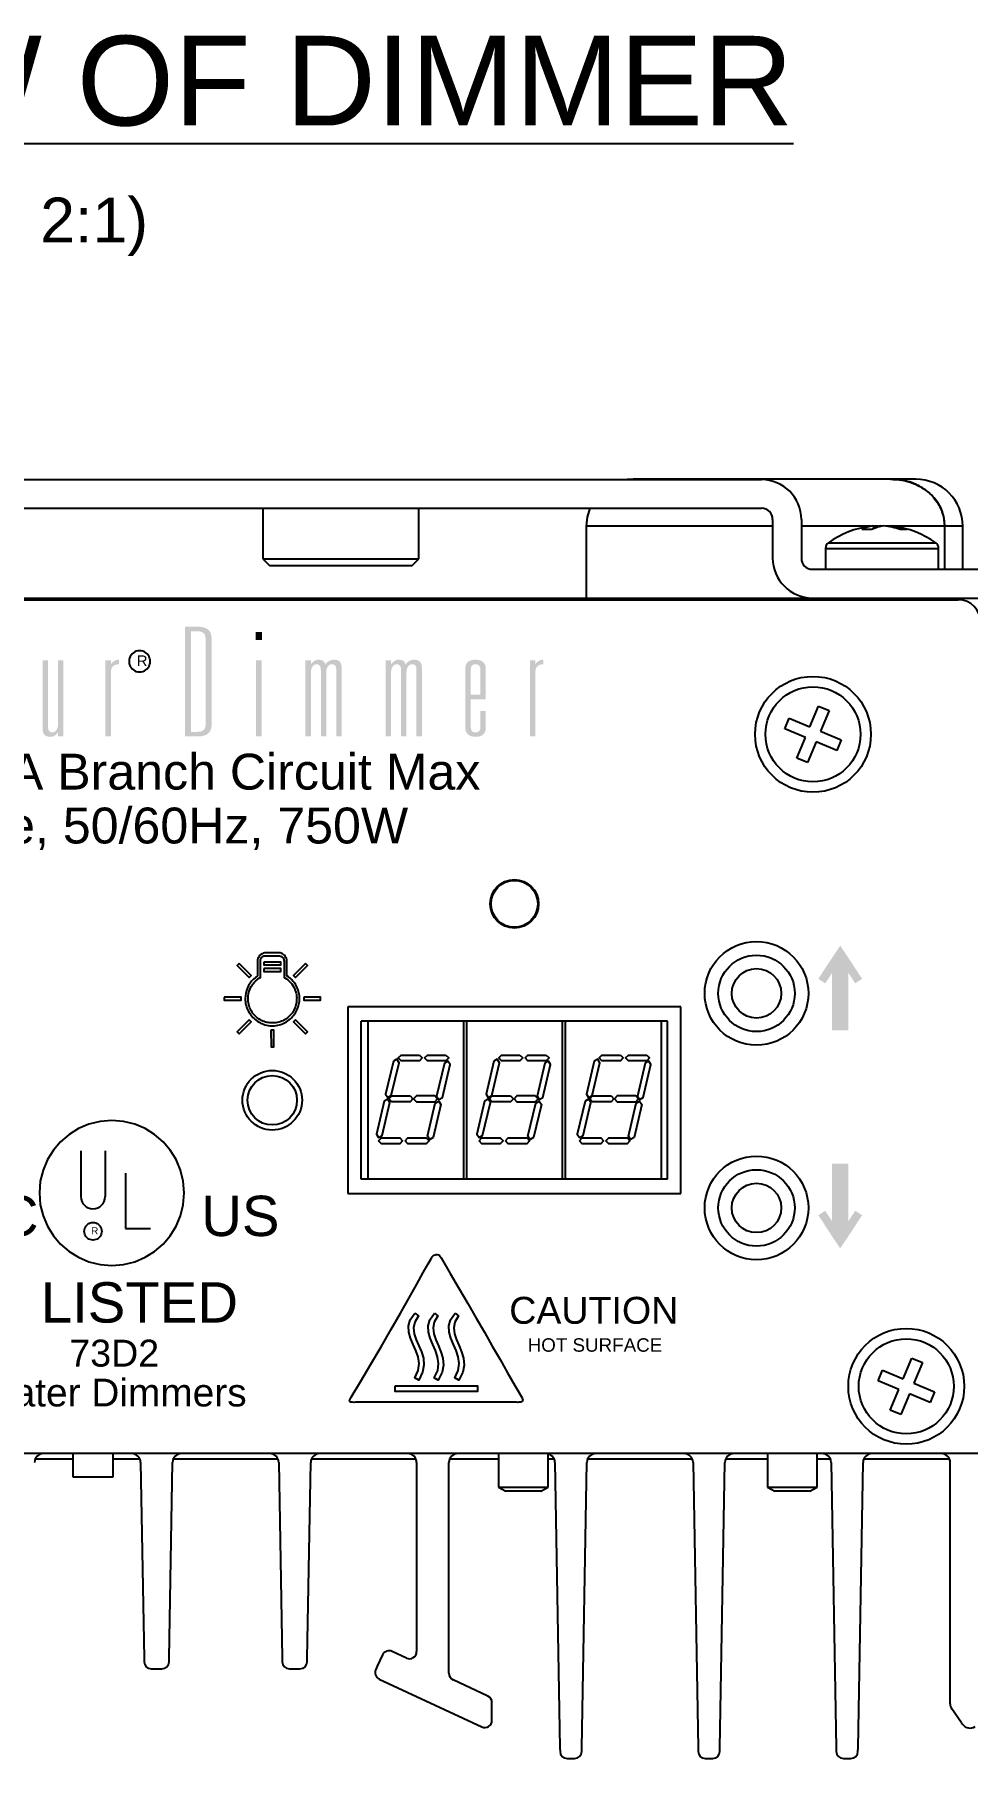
# Model space of a CAD drawing. Header units: inches. Extents: x 1 to 63.1, y 0.7 to 40.3.
# Drawn here: x 45.61 to 50.81, y 28.59 to 38.2 of the extents above; entities that cross this region are included whole.
import ezdxf
from ezdxf.enums import TextEntityAlignment as Align

# ---------------------------------------------------------------- set-up
doc = ezdxf.new("R2010")
doc.units = ezdxf.units.IN
doc.header["$MEASUREMENT"] = 0
doc.linetypes.add('AUSGEZOGEN', pattern=[0])
for name, color, linetype in [('DIM', 1, 'Continuous'), ('ENGRAVING', 2, 'AUSGEZOGEN'), ('OBJECT', 7, 'Continuous')]:
    doc.layers.add(name, color=color, linetype=linetype)
doc.styles.add('Arial', font='arial.ttf')

msp = doc.modelspace()

# ---------------------------------------------------------------- hatches: boundary and pattern name
at = {"layer": 'ENGRAVING'}
h = msp.add_hatch(color=256, dxfattribs=at)
h.paths.add_polyline_path([(46.5196, 34.3131), (46.5282, 34.3135), (46.536, 34.3146), (46.5428, 34.3165), (46.5487, 34.3191), (46.5537, 34.3224), (46.5578, 34.3265), (46.561, 34.3313), (46.5633, 34.3369), (46.5647, 34.3433), (46.5651, 34.3503), (46.5651, 34.8366), (46.5647, 34.8436), (46.5633, 34.85), (46.561, 34.8556), (46.5578, 34.8604), (46.5537, 34.8645), (46.5487, 34.8678), (46.5428, 34.8704), (46.536, 34.8723), (46.5282, 34.8734), (46.5196, 34.8738), (46.4849, 34.8738), (46.4849, 34.3131)], flags=16)
h.paths.add_polyline_path([(46.4512, 34.8992), (46.5229, 34.8992), (46.5374, 34.8985), (46.5503, 34.8966), (46.5617, 34.8933), (46.5716, 34.8887), (46.5799, 34.8828), (46.5868, 34.8757), (46.5921, 34.8672), (46.5959, 34.8574), (46.5981, 34.8463), (46.5989, 34.834), (46.5989, 34.3529), (46.5981, 34.3406), (46.5959, 34.3295), (46.5921, 34.3197), (46.5868, 34.3112), (46.5799, 34.3041), (46.5716, 34.2982), (46.5617, 34.2936), (46.5503, 34.2903), (46.5374, 34.2884), (46.5229, 34.2877), (46.4512, 34.2877)])
for points in [[(46.8438, 34.8696), (46.8809, 34.8696), (46.8809, 34.8257), (46.8438, 34.8257)], [(45.7426, 34.2877), (45.7426, 34.3105), (45.7413, 34.3087), (45.74, 34.307), (45.7385, 34.3052), (45.737, 34.3035), (45.7353, 34.3018), (45.7335, 34.3), (45.7316, 34.2984), (45.7296, 34.2967), (45.7275, 34.295), (45.7253, 34.2934), (45.723, 34.2918), (45.7207, 34.2905), (45.7183, 34.2892), (45.716, 34.2882), (45.7136, 34.2873), (45.7112, 34.2865), (45.7087, 34.286), (45.7062, 34.2856), (45.7037, 34.2853), (45.7012, 34.2853), (45.6968, 34.2854), (45.6926, 34.2857), (45.6886, 34.2862), (45.6849, 34.287), (45.6814, 34.288), (45.6781, 34.2892), (45.6751, 34.2906), (45.6723, 34.2923), (45.6698, 34.2941), (45.6675, 34.2962), (45.6654, 34.2986), (45.6635, 34.3013), (45.6618, 34.3043), (45.6604, 34.3077), (45.6592, 34.3114), (45.6582, 34.3155), (45.6575, 34.3199), (45.6569, 34.3246), (45.6566, 34.3297), (45.6565, 34.3351), (45.6565, 34.7125), (45.6869, 34.7125), (45.6869, 34.346), (45.687, 34.3421), (45.6871, 34.3384), (45.6874, 34.335), (45.6878, 34.3318), (45.6884, 34.3289), (45.689, 34.3263), (45.6898, 34.3238), (45.6906, 34.3217), (45.6916, 34.3198), (45.6928, 34.3181), (45.694, 34.3167), (45.6954, 34.3154), (45.697, 34.3143), (45.6987, 34.3133), (45.7006, 34.3125), (45.7026, 34.3118), (45.7048, 34.3112), (45.7071, 34.3108), (45.7095, 34.3106), (45.7122, 34.3105), (45.7145, 34.3106), (45.7168, 34.311), (45.7191, 34.3116), (45.7213, 34.3124), (45.7234, 34.3134), (45.7255, 34.3147), (45.7275, 34.3162), (45.7295, 34.318), (45.7315, 34.3199), (45.7333, 34.3221), (45.7351, 34.3246), (45.7367, 34.3272), (45.738, 34.3301), (45.7392, 34.3332), (45.7403, 34.3365), (45.7411, 34.34), (45.7417, 34.3437), (45.7422, 34.3477), (45.7425, 34.3518), (45.7426, 34.3562), (45.7426, 34.7125), (45.773, 34.7125), (45.773, 34.2877)], [(46.0074, 34.7125), (46.0378, 34.7125), (46.0378, 34.6898), (46.0391, 34.6917), (46.0404, 34.6936), (46.0419, 34.6954), (46.0435, 34.6972), (46.0451, 34.699), (46.0469, 34.7008), (46.0488, 34.7025), (46.0508, 34.7041), (46.0529, 34.7057), (46.0552, 34.7073), (46.0575, 34.7088), (46.0599, 34.7101), (46.0623, 34.7113), (46.0649, 34.7123), (46.0675, 34.7131), (46.0702, 34.7138), (46.073, 34.7143), (46.0758, 34.7147), (46.0788, 34.715), (46.0818, 34.715), (46.0818, 34.6898), (46.0734, 34.6893), (46.0659, 34.6879), (46.0593, 34.6856), (46.0536, 34.6825), (46.0488, 34.6783), (46.0448, 34.6733), (46.0418, 34.6674), (46.0396, 34.6605), (46.0382, 34.6528), (46.0378, 34.6441), (46.0378, 34.2877), (46.0074, 34.2877)], [(46.8471, 34.7125), (46.8775, 34.7125), (46.8775, 34.2877), (46.8471, 34.2877)], [(47.1219, 34.7125), (47.1524, 34.7125), (47.1524, 34.6898), (47.1536, 34.6915), (47.1549, 34.6933), (47.1564, 34.6951), (47.158, 34.6968), (47.1596, 34.6985), (47.1614, 34.7002), (47.1633, 34.7019), (47.1653, 34.7036), (47.1674, 34.7053), (47.1696, 34.7069), (47.1719, 34.7084), (47.1742, 34.7098), (47.1766, 34.711), (47.179, 34.7121), (47.1814, 34.713), (47.1838, 34.7137), (47.1862, 34.7143), (47.1887, 34.7147), (47.1912, 34.7149), (47.1937, 34.715), (47.1975, 34.715), (47.2011, 34.7147), (47.2044, 34.7144), (47.2076, 34.7139), (47.2105, 34.7132), (47.2132, 34.7124), (47.2157, 34.7115), (47.2181, 34.7103), (47.2202, 34.7091), (47.2221, 34.7077), (47.2237, 34.7062), (47.2253, 34.7045), (47.2268, 34.7028), (47.2281, 34.701), (47.2293, 34.6991), (47.2304, 34.6971), (47.2313, 34.695), (47.2322, 34.6928), (47.2329, 34.6904), (47.2334, 34.688), (47.2347, 34.6901), (47.236, 34.6922), (47.2375, 34.6942), (47.2392, 34.6961), (47.2409, 34.698), (47.2428, 34.6999), (47.2448, 34.7017), (47.2469, 34.7035), (47.2492, 34.7052), (47.2516, 34.7069), (47.254, 34.7084), (47.2566, 34.7098), (47.2592, 34.711), (47.262, 34.7121), (47.2647, 34.713), (47.2676, 34.7137), (47.2706, 34.7143), (47.2736, 34.7147), (47.2767, 34.7149), (47.2799, 34.715), (47.2843, 34.7149), (47.2885, 34.7146), (47.2925, 34.714), (47.2962, 34.7133), (47.2997, 34.7123), (47.303, 34.7111), (47.306, 34.7096), (47.3088, 34.708), (47.3113, 34.7062), (47.3136, 34.7041), (47.3157, 34.7017), (47.3176, 34.699), (47.3192, 34.6959), (47.3206, 34.6926), (47.3218, 34.6888), (47.3228, 34.6848), (47.3236, 34.6804), (47.3241, 34.6757), (47.3245, 34.6706), (47.3246, 34.6652), (47.3246, 34.2877), (47.2942, 34.2877), (47.2942, 34.6543), (47.2941, 34.6582), (47.294, 34.6619), (47.2937, 34.6653), (47.2933, 34.6684), (47.2927, 34.6713), (47.2921, 34.674), (47.2913, 34.6764), (47.2905, 34.6786), (47.2895, 34.6805), (47.2883, 34.6822), (47.2871, 34.6836), (47.2856, 34.6849), (47.2841, 34.686), (47.2824, 34.687), (47.2805, 34.6878), (47.2785, 34.6885), (47.2763, 34.6891), (47.274, 34.6894), (47.2715, 34.6897), (47.2689, 34.6898), (47.2666, 34.6896), (47.2643, 34.6893), (47.262, 34.6887), (47.2598, 34.6878), (47.2577, 34.6868), (47.2556, 34.6855), (47.2536, 34.6839), (47.2516, 34.6822), (47.2496, 34.6802), (47.2478, 34.6779), (47.246, 34.6754), (47.2444, 34.6727), (47.243, 34.6698), (47.2418, 34.6667), (47.2408, 34.6633), (47.2399, 34.6598), (47.2393, 34.656), (47.2388, 34.652), (47.2385, 34.6478), (47.2384, 34.6433), (47.2384, 34.2877), (47.2081, 34.2877), (47.2081, 34.6585), (47.2078, 34.6644), (47.207, 34.6698), (47.2058, 34.6744), (47.204, 34.6785), (47.2017, 34.6819), (47.1989, 34.6848), (47.1956, 34.6869), (47.1919, 34.6885), (47.1876, 34.6894), (47.1828, 34.6898), (47.1804, 34.6896), (47.1781, 34.6892), (47.1759, 34.6886), (47.1737, 34.6877), (47.1715, 34.6865), (47.1694, 34.6851), (47.1674, 34.6834), (47.1654, 34.6815), (47.1635, 34.6793), (47.1616, 34.6768), (47.1599, 34.6742), (47.1583, 34.6712), (47.1569, 34.6681), (47.1557, 34.6647), (47.1547, 34.6611), (47.1539, 34.6573), (47.1532, 34.6533), (47.1528, 34.649), (47.1525, 34.6445), (47.1524, 34.6398), (47.1524, 34.2877), (47.1219, 34.2877)], [(47.5692, 34.7125), (47.5995, 34.7125), (47.5995, 34.6898), (47.6008, 34.6915), (47.6021, 34.6933), (47.6036, 34.6951), (47.6051, 34.6968), (47.6068, 34.6985), (47.6086, 34.7002), (47.6105, 34.7019), (47.6125, 34.7036), (47.6146, 34.7053), (47.6168, 34.7069), (47.6191, 34.7084), (47.6214, 34.7098), (47.6237, 34.711), (47.6261, 34.7121), (47.6285, 34.713), (47.6309, 34.7137), (47.6334, 34.7143), (47.6359, 34.7147), (47.6384, 34.7149), (47.6409, 34.715), (47.6447, 34.715), (47.6482, 34.7147), (47.6516, 34.7144), (47.6547, 34.7139), (47.6576, 34.7132), (47.6604, 34.7124), (47.6629, 34.7115), (47.6652, 34.7103), (47.6673, 34.7091), (47.6692, 34.7077), (47.6709, 34.7062), (47.6725, 34.7045), (47.6739, 34.7028), (47.6752, 34.701), (47.6764, 34.6991), (47.6775, 34.6971), (47.6785, 34.695), (47.6793, 34.6928), (47.68, 34.6904), (47.6806, 34.688), (47.6818, 34.6901), (47.6832, 34.6922), (47.6847, 34.6942), (47.6863, 34.6961), (47.6881, 34.698), (47.69, 34.6999), (47.692, 34.7017), (47.6941, 34.7035), (47.6963, 34.7052), (47.6987, 34.7069), (47.7012, 34.7084), (47.7038, 34.7098), (47.7064, 34.711), (47.7091, 34.7121), (47.7119, 34.713), (47.7148, 34.7137), (47.7177, 34.7143), (47.7207, 34.7147), (47.7238, 34.7149), (47.727, 34.715), (47.7315, 34.7149), (47.7357, 34.7146), (47.7396, 34.714), (47.7434, 34.7133), (47.7469, 34.7123), (47.7501, 34.7111), (47.7532, 34.7096), (47.7559, 34.708), (47.7585, 34.7062), (47.7608, 34.7041), (47.7629, 34.7017), (47.7648, 34.699), (47.7664, 34.6959), (47.7678, 34.6926), (47.769, 34.6888), (47.77, 34.6848), (47.7708, 34.6804), (47.7713, 34.6757), (47.7716, 34.6706), (47.7718, 34.6652), (47.7718, 34.2877), (47.7414, 34.2877), (47.7414, 34.6543), (47.7413, 34.6582), (47.7411, 34.6619), (47.7408, 34.6653), (47.7404, 34.6684), (47.7399, 34.6713), (47.7393, 34.674), (47.7385, 34.6764), (47.7376, 34.6786), (47.7366, 34.6805), (47.7355, 34.6822), (47.7342, 34.6836), (47.7328, 34.6849), (47.7312, 34.686), (47.7295, 34.687), (47.7277, 34.6878), (47.7257, 34.6885), (47.7235, 34.6891), (47.7212, 34.6894), (47.7187, 34.6897), (47.7161, 34.6898), (47.7137, 34.6896), (47.7114, 34.6893), (47.7092, 34.6887), (47.707, 34.6878), (47.7049, 34.6868), (47.7028, 34.6855), (47.7007, 34.6839), (47.6987, 34.6822), (47.6968, 34.6802), (47.6949, 34.6779), (47.6932, 34.6754), (47.6916, 34.6727), (47.6902, 34.6698), (47.689, 34.6667), (47.688, 34.6633), (47.6872, 34.6598), (47.6865, 34.656), (47.6861, 34.652), (47.6858, 34.6478), (47.6857, 34.6433), (47.6857, 34.2877), (47.6552, 34.2877), (47.6552, 34.6585), (47.6549, 34.6644), (47.6542, 34.6698), (47.6529, 34.6744), (47.6512, 34.6785), (47.6489, 34.6819), (47.6461, 34.6848), (47.6428, 34.6869), (47.639, 34.6885), (47.6347, 34.6894), (47.6299, 34.6898), (47.6276, 34.6896), (47.6253, 34.6892), (47.623, 34.6886), (47.6208, 34.6877), (47.6187, 34.6865), (47.6166, 34.6851), (47.6146, 34.6834), (47.6126, 34.6815), (47.6106, 34.6793), (47.6088, 34.6768), (47.607, 34.6742), (47.6054, 34.6712), (47.604, 34.6681), (47.6028, 34.6647), (47.6018, 34.6611), (47.601, 34.6573), (47.6004, 34.6533), (47.5999, 34.649), (47.5996, 34.6445), (47.5995, 34.6398), (47.5995, 34.2877), (47.5692, 34.2877)], [(48.3736, 34.7125), (48.4041, 34.7125), (48.4041, 34.6898), (48.4053, 34.6917), (48.4067, 34.6936), (48.4081, 34.6954), (48.4097, 34.6972), (48.4114, 34.699), (48.4131, 34.7008), (48.415, 34.7025), (48.417, 34.7041), (48.4191, 34.7057), (48.4214, 34.7073), (48.4237, 34.7088), (48.4261, 34.7101), (48.4286, 34.7113), (48.4311, 34.7123), (48.4337, 34.7131), (48.4364, 34.7138), (48.4392, 34.7143), (48.442, 34.7147), (48.445, 34.715), (48.4479, 34.715), (48.4479, 34.6898), (48.4396, 34.6893), (48.4321, 34.6879), (48.4256, 34.6856), (48.4199, 34.6825), (48.4151, 34.6783), (48.4111, 34.6733), (48.4081, 34.6674), (48.4059, 34.6605), (48.4046, 34.6528), (48.4041, 34.6441), (48.4041, 34.2877), (48.3736, 34.2877)], [(49.9821, 32.9362), (50.0203, 32.9112), (50.0585, 32.9688), (50.0585, 32.6494), (50.1494, 32.6494), (50.1494, 32.9695), (50.1876, 32.9112), (50.2258, 32.9362), (50.2138, 32.9547), (50.2017, 32.9733), (50.1896, 32.9918), (50.1775, 33.0103), (50.1653, 33.0288), (50.1531, 33.0473), (50.1409, 33.0657), (50.1286, 33.0842), (50.1163, 33.1026), (50.104, 33.121), (50.0916, 33.1026), (50.0792, 33.0843), (50.067, 33.0658), (50.0548, 33.0474), (50.0426, 33.0289), (50.0305, 33.0103), (50.0184, 32.9918), (50.0063, 32.9732), (49.9942, 32.9547)], [(50.0585, 31.9049), (50.0585, 31.5855), (50.0203, 31.6431), (49.9821, 31.6181), (49.9942, 31.5996), (50.0062, 31.5811), (50.0183, 31.5626), (50.0304, 31.5441), (50.0426, 31.5256), (50.0547, 31.5071), (50.0669, 31.4887), (50.0792, 31.4703), (50.0914, 31.4519), (50.1037, 31.4335), (50.1166, 31.4524), (50.1295, 31.4715), (50.1423, 31.4906), (50.155, 31.5097), (50.1675, 31.5287), (50.1797, 31.5474), (50.1917, 31.5658), (50.2035, 31.5838), (50.2148, 31.6013), (50.2258, 31.6181), (50.1876, 31.6431), (50.1494, 31.5848), (50.1494, 31.9049)]]:
    msp.add_hatch(color=256, dxfattribs=at).paths.add_polyline_path(points)
h = msp.add_hatch(color=256, dxfattribs=at)
h.paths.add_polyline_path([(48.0974, 34.6611), (48.0973, 34.6638), (48.0971, 34.6663), (48.0968, 34.6687), (48.0963, 34.671), (48.0958, 34.6731), (48.095, 34.6752), (48.0942, 34.6771), (48.0933, 34.6789), (48.0922, 34.6806), (48.091, 34.6822), (48.0897, 34.6836), (48.0882, 34.6849), (48.0865, 34.686), (48.0847, 34.687), (48.0827, 34.6878), (48.0805, 34.6885), (48.0782, 34.6891), (48.0758, 34.6894), (48.0731, 34.6897), (48.0704, 34.6898), (48.0654, 34.6895), (48.0609, 34.6886), (48.057, 34.6872), (48.0536, 34.6852), (48.0507, 34.6826), (48.0484, 34.6794), (48.0465, 34.6757), (48.0452, 34.6714), (48.0445, 34.6666), (48.0442, 34.6611), (48.0442, 34.5199), (48.0974, 34.5199)], flags=16)
h.paths.add_polyline_path([(48.1278, 34.4297), (48.1278, 34.3359), (48.1276, 34.3314), (48.1272, 34.3272), (48.1265, 34.323), (48.1255, 34.3191), (48.1243, 34.3153), (48.1227, 34.3117), (48.1209, 34.3083), (48.1189, 34.3051), (48.1165, 34.302), (48.1139, 34.2991), (48.1109, 34.2965), (48.1076, 34.2942), (48.1041, 34.2921), (48.1002, 34.2903), (48.096, 34.2887), (48.0915, 34.2875), (48.0867, 34.2865), (48.0815, 34.2858), (48.0761, 34.2854), (48.0704, 34.2853), (48.0651, 34.2854), (48.06, 34.2858), (48.0552, 34.2865), (48.0507, 34.2875), (48.0464, 34.2887), (48.0423, 34.2903), (48.0385, 34.2921), (48.0349, 34.2942), (48.0316, 34.2965), (48.0286, 34.2991), (48.0258, 34.302), (48.0232, 34.3051), (48.021, 34.3083), (48.0191, 34.3117), (48.0174, 34.3153), (48.0161, 34.319), (48.0151, 34.323), (48.0143, 34.3271), (48.0139, 34.3313), (48.0137, 34.3358), (48.0137, 34.6645), (48.0143, 34.6741), (48.016, 34.6827), (48.0188, 34.6903), (48.0228, 34.6968), (48.0279, 34.7024), (48.0341, 34.707), (48.0415, 34.7105), (48.05, 34.713), (48.0596, 34.7145), (48.0704, 34.715), (48.0759, 34.7149), (48.0812, 34.7145), (48.0863, 34.7138), (48.091, 34.7129), (48.0954, 34.7117), (48.0996, 34.7102), (48.1035, 34.7085), (48.1071, 34.7064), (48.1104, 34.7041), (48.1134, 34.7016), (48.1161, 34.6988), (48.1186, 34.6958), (48.1207, 34.6926), (48.1226, 34.6892), (48.1242, 34.6856), (48.1255, 34.6818), (48.1265, 34.6778), (48.1272, 34.6736), (48.1276, 34.6692), (48.1278, 34.6646), (48.1278, 34.4947), (48.0442, 34.4947), (48.0442, 34.3393), (48.0443, 34.3366), (48.0444, 34.3341), (48.0447, 34.3317), (48.0451, 34.3294), (48.0457, 34.3272), (48.0463, 34.3252), (48.0471, 34.3232), (48.0479, 34.3214), (48.0489, 34.3197), (48.0501, 34.3181), (48.0513, 34.3167), (48.0528, 34.3154), (48.0544, 34.3143), (48.0561, 34.3133), (48.0581, 34.3125), (48.0602, 34.3118), (48.0625, 34.3112), (48.065, 34.3108), (48.0676, 34.3106), (48.0704, 34.3105), (48.0733, 34.3106), (48.0761, 34.3108), (48.0786, 34.3112), (48.081, 34.3118), (48.0832, 34.3125), (48.0852, 34.3133), (48.087, 34.3143), (48.0887, 34.3154), (48.0901, 34.3167), (48.0914, 34.3181), (48.0925, 34.3197), (48.0936, 34.3214), (48.0945, 34.3232), (48.0952, 34.3252), (48.0959, 34.3272), (48.0964, 34.3294), (48.0968, 34.3317), (48.0971, 34.3341), (48.0973, 34.3366), (48.0974, 34.3393), (48.0974, 34.4297)])

# ---------------------------------------------------------------- linework, layer by layer
for p, q in [((45.8695, 31.9772), (45.8695, 31.7219)), ((46.0059, 31.9772), (46.0059, 31.7219)), ((46.1185, 31.8525), (46.1185, 31.5437)), ((46.2577, 31.5421), (46.1194, 31.5421))]:
    msp.add_line(p, q, dxfattribs=at)
for points in [[(46.1976, 34.6473), (46.2072, 34.6481), (46.2163, 34.6503), (46.2248, 34.6539), (46.2325, 34.6587), (46.2394, 34.6646), (46.2453, 34.6715), (46.2501, 34.6792), (46.2536, 34.6876), (46.2559, 34.6967), (46.2566, 34.7062), (46.2559, 34.7158), (46.2536, 34.7248), (46.2501, 34.7333), (46.2453, 34.741), (46.2394, 34.7479), (46.2325, 34.7538), (46.2248, 34.7586), (46.2163, 34.7622), (46.2072, 34.7644), (46.1976, 34.7652), (46.1881, 34.7644), (46.179, 34.7622), (46.1705, 34.7586), (46.1628, 34.7538), (46.156, 34.7479), (46.1501, 34.741), (46.1453, 34.7333), (46.1417, 34.7248), (46.1395, 34.7158), (46.1387, 34.7062), (46.1395, 34.6967), (46.1417, 34.6876), (46.1453, 34.6792), (46.1501, 34.6715), (46.156, 34.6646), (46.1628, 34.6587), (46.1705, 34.6539), (46.179, 34.6503), (46.1881, 34.6481), (46.1976, 34.6473)], [(46.9009, 33.0814), (46.8937, 33.0807), (46.8867, 33.0789), (46.8802, 33.0759), (46.8742, 33.072), (46.8688, 33.0672), (46.8642, 33.0617), (46.8604, 33.0556), (46.8575, 33.049), (46.8557, 33.042), (46.8551, 33.0348), (46.8551, 32.9521), (46.8433, 32.9435), (46.8323, 32.9337), (46.8223, 32.9229), (46.8133, 32.9111), (46.8054, 32.8985), (46.7988, 32.8851), (46.7935, 32.8711), (46.7895, 32.8564), (46.7871, 32.8413), (46.7863, 32.8258), (46.7866, 32.8169), (46.7874, 32.808), (46.7888, 32.7991), (46.7908, 32.7904), (46.7932, 32.7818), (46.7962, 32.7734), (46.7996, 32.7651), (46.8035, 32.7571), (46.8078, 32.7493), (46.8126, 32.7417), (46.8178, 32.7346), (46.8233, 32.7278), (46.8292, 32.7212), (46.8355, 32.715), (46.8421, 32.7092), (46.849, 32.7037), (46.8562, 32.6987), (46.8637, 32.694), (46.8714, 32.6899), (46.8794, 32.6862), (46.8878, 32.6829), (46.8965, 32.6801), (46.9053, 32.6779), (46.9142, 32.6761), (46.9232, 32.6749), (46.9322, 32.6743), (46.9413, 32.6742), (46.9503, 32.6746), (46.9593, 32.6756), (46.9683, 32.6772), (46.9768, 32.6792), (46.9852, 32.6818), (46.9935, 32.6849), (47.0016, 32.6884), (47.0094, 32.6924), (47.017, 32.6969), (47.0244, 32.7018), (47.0315, 32.7071), (47.0382, 32.7128), (47.0446, 32.7188), (47.0507, 32.7253), (47.0564, 32.732), (47.0617, 32.7391), (47.0666, 32.7464), (47.071, 32.754), (47.0751, 32.7619), (47.0786, 32.7699), (47.0817, 32.7782), (47.0843, 32.7866), (47.0863, 32.7952), (47.0876, 32.8021), (47.0885, 32.809), (47.0891, 32.816), (47.0894, 32.823), (47.0893, 32.8301), (47.0889, 32.8371), (47.0882, 32.8441), (47.0872, 32.851), (47.0859, 32.8579), (47.0843, 32.8647), (47.0809, 32.8754), (47.0767, 32.8859), (47.0718, 32.8961), (47.0662, 32.9058), (47.0598, 32.9151), (47.0528, 32.924), (47.0452, 32.9323), (47.0369, 32.94), (47.0282, 32.9471), (47.0189, 32.9535), (47.0189, 33.0348), (47.0183, 33.042), (47.0165, 33.049), (47.0136, 33.0556), (47.0098, 33.0617), (47.0052, 33.0672), (46.9998, 33.072), (46.9938, 33.0759), (46.9873, 33.0789), (46.9804, 33.0807), (46.9731, 33.0814), (46.9009, 33.0814)], [(46.8946, 33.0646), (46.8952, 33.0647), (46.8958, 33.0648), (46.8964, 33.0648), (46.8971, 33.0648), (46.8977, 33.0648), (46.8983, 33.0648), (46.8989, 33.0647), (46.8996, 33.0647), (46.9002, 33.0647), (46.9009, 33.0646), (46.9731, 33.0646), (46.9783, 33.0643), (46.9831, 33.0632), (46.9874, 33.0616), (46.9913, 33.0593), (46.9947, 33.0564), (46.9976, 33.053), (46.9999, 33.0491), (47.0016, 33.0447), (47.0026, 33.04), (47.003, 33.0348), (47.003, 32.9445), (47.0034, 32.9443), (47.0038, 32.9441), (47.0042, 32.9439), (47.0046, 32.9437), (47.0055, 32.9433), (47.0059, 32.9431), (47.0063, 32.9429), (47.0067, 32.9427), (47.0071, 32.9425), (47.0158, 32.9368), (47.0241, 32.9305), (47.0318, 32.9235), (47.0391, 32.916), (47.0457, 32.908), (47.0518, 32.8995), (47.0571, 32.8906), (47.0618, 32.8814), (47.0658, 32.8717), (47.0689, 32.8618), (47.0705, 32.8556), (47.0717, 32.8493), (47.0726, 32.843), (47.0731, 32.8366), (47.0734, 32.8301), (47.0733, 32.8236), (47.073, 32.8172), (47.0724, 32.8108), (47.0715, 32.8044), (47.0703, 32.7981), (47.0685, 32.7903), (47.0663, 32.7827), (47.0637, 32.7753), (47.0606, 32.768), (47.0572, 32.7609), (47.0534, 32.754), (47.0492, 32.7474), (47.0446, 32.741), (47.0396, 32.735), (47.0342, 32.7293), (47.0285, 32.7239), (47.0224, 32.7189), (47.0161, 32.7143), (47.0094, 32.7101), (47.0026, 32.7062), (46.9955, 32.7028), (46.9882, 32.6998), (46.9807, 32.6971), (46.9731, 32.6949), (46.9654, 32.6931), (46.9573, 32.6917), (46.9491, 32.6908), (46.9409, 32.6903), (46.9327, 32.6904), (46.9246, 32.6909), (46.9164, 32.6919), (46.9084, 32.6934), (46.9004, 32.6954), (46.8926, 32.6979), (46.8849, 32.7008), (46.8778, 32.704), (46.8709, 32.7076), (46.8642, 32.7116), (46.8577, 32.716), (46.8514, 32.7208), (46.8455, 32.7259), (46.8399, 32.7313), (46.8346, 32.737), (46.8297, 32.7431), (46.8251, 32.7494), (46.8208, 32.7563), (46.817, 32.7633), (46.8136, 32.7706), (46.8106, 32.7782), (46.8081, 32.7858), (46.806, 32.7937), (46.8043, 32.8016), (46.8032, 32.8096), (46.8025, 32.8177), (46.8022, 32.8258), (46.803, 32.8404), (46.8052, 32.8544), (46.8087, 32.8679), (46.8136, 32.8807), (46.8197, 32.8929), (46.827, 32.9043), (46.8355, 32.9148), (46.8449, 32.9245), (46.8554, 32.9333), (46.8668, 32.9411), (46.8672, 32.9413), (46.8676, 32.9415), (46.868, 32.9417), (46.8685, 32.9419), (46.8693, 32.9423), (46.8698, 32.9425), (46.8702, 32.9427), (46.8706, 32.9429), (46.871, 32.9431), (46.871, 33.0348), (46.8713, 33.0393), (46.8721, 33.0436), (46.8734, 33.0476), (46.8752, 33.0513), (46.8775, 33.0546), (46.8801, 33.0575), (46.8832, 33.06), (46.8867, 33.062), (46.8905, 33.0636), (46.8946, 33.0646)], [(46.7536, 33.0216), (46.7418, 33.0099), (46.8085, 32.9439), (46.8204, 32.9549), (46.7536, 33.0216)], [(46.8898, 33.0293), (46.8898, 33.0133), (46.9842, 33.0133), (46.9842, 33.0293), (46.8898, 33.0293)], [(46.8898, 32.9931), (46.8898, 32.9772), (46.9842, 32.9772), (46.9842, 32.9931), (46.8898, 32.9931)], [(47.1224, 33.0216), (47.0565, 32.9549), (47.0675, 32.9439), (47.1341, 33.0099), (47.1224, 33.0216)], [(46.6689, 32.8334), (46.6689, 32.8175), (46.7634, 32.8175), (46.7634, 32.8334), (46.6689, 32.8334)], [(47.1127, 32.8334), (47.1127, 32.8175), (47.2071, 32.8175), (47.2071, 32.8334), (47.1127, 32.8334)], [(46.8085, 32.7078), (46.7418, 32.641), (46.7536, 32.6292), (46.8204, 32.6959), (46.8085, 32.7078)], [(47.0675, 32.7078), (47.0565, 32.6959), (47.1224, 32.6292), (47.1341, 32.641), (47.0675, 32.7078)], [(46.9301, 32.6508), (46.9307, 32.5563), (46.9466, 32.5563), (46.9466, 32.6508), (46.9301, 32.6508)], [(46.0427, 31.3384), (46.1083, 31.3437), (46.1704, 31.359), (46.2284, 31.3835), (46.2813, 31.4163), (46.3284, 31.4567), (46.3687, 31.5038), (46.4016, 31.5567), (46.4261, 31.6147), (46.4414, 31.6769), (46.4467, 31.7424), (46.4414, 31.8079), (46.4261, 31.8701), (46.4016, 31.9281), (46.3687, 31.981), (46.3284, 32.0281), (46.2813, 32.0684), (46.2284, 32.1013), (46.1704, 32.1258), (46.1083, 32.1411), (46.0427, 32.1464), (45.9772, 32.1411), (45.915, 32.1258), (45.8571, 32.1013), (45.8041, 32.0684), (45.7571, 32.0281), (45.7167, 31.981), (45.6838, 31.9281), (45.6593, 31.8701), (45.644, 31.8079), (45.6387, 31.7424), (45.644, 31.6769), (45.6593, 31.6147), (45.6838, 31.5567), (45.7167, 31.5038), (45.7571, 31.4567), (45.8041, 31.4163), (45.8571, 31.3835), (45.915, 31.359), (45.9772, 31.3437), (46.0427, 31.3384)], [(45.8891, 31.5287), (45.8897, 31.5366), (45.8916, 31.5441), (45.8945, 31.5511), (45.8985, 31.5575), (45.9034, 31.5632), (45.909, 31.5681), (45.9154, 31.572), (45.9224, 31.575), (45.9299, 31.5768), (45.9378, 31.5775), (45.9458, 31.5768), (45.9532, 31.575), (45.9602, 31.572), (45.9666, 31.5681), (45.9723, 31.5632), (45.9772, 31.5575), (45.9811, 31.5511), (45.9841, 31.5441), (45.9859, 31.5366), (45.9866, 31.5287), (45.9859, 31.5208), (45.9841, 31.5133), (45.9811, 31.5063), (45.9772, 31.4999), (45.9723, 31.4942), (45.9666, 31.4893), (45.9602, 31.4854), (45.9532, 31.4824), (45.9458, 31.4806), (45.9378, 31.4799), (45.9299, 31.4806), (45.9224, 31.4824), (45.9154, 31.4854), (45.909, 31.4893), (45.9034, 31.4942), (45.8985, 31.4999), (45.8945, 31.5063), (45.8916, 31.5133), (45.8897, 31.5208), (45.8891, 31.5287)], [(48.2997, 30.5751), (48.1855, 30.5759), (48.0763, 30.5764), (47.9723, 30.5767), (47.8736, 30.5767), (47.7803, 30.5766), (47.6928, 30.5764), (47.611, 30.5761), (47.5352, 30.5757), (47.4654, 30.5754), (47.402, 30.5751), (47.3929, 30.575), (47.3853, 30.5752), (47.379, 30.5757), (47.3742, 30.5768), (47.3709, 30.5785), (47.3691, 30.5811), (47.3688, 30.5847), (47.37, 30.5895), (47.3728, 30.5956), (47.3772, 30.6033), (47.4316, 30.693), (47.4876, 30.7875), (47.544, 30.884), (47.5992, 30.9798), (47.6518, 31.0719), (47.7004, 31.1575), (47.7434, 31.2339), (47.7795, 31.2982), (47.8072, 31.3475), (47.825, 31.3791), (47.8296, 31.386), (47.8347, 31.3916), (47.8402, 31.3956), (47.8459, 31.3982), (47.8517, 31.3993), (47.8576, 31.3988), (47.8634, 31.3967), (47.869, 31.3929), (47.8743, 31.3875), (47.8791, 31.3805), (47.9298, 31.2934), (47.9791, 31.2085), (48.0272, 31.1255), (48.0741, 31.0445), (48.1197, 30.9655), (48.164, 30.8885), (48.2072, 30.8134), (48.2493, 30.7402), (48.2902, 30.6689), (48.3299, 30.5995), (48.3331, 30.5927), (48.3342, 30.5873), (48.3334, 30.5831), (48.3311, 30.58), (48.3275, 30.5778), (48.3229, 30.5764), (48.3175, 30.5755), (48.3117, 30.5751), (48.3057, 30.575), (48.2997, 30.5751)], [(47.7322, 31.0719), (47.7519, 31.0571), (47.7314, 31.0228), (47.7249, 30.9895), (47.729, 30.9567), (47.7401, 30.9239), (47.7546, 30.8906), (47.7689, 30.8564), (47.7796, 30.8206), (47.7831, 30.7828), (47.7757, 30.7426), (47.7541, 30.6994), (47.7313, 30.7125), (47.7505, 30.753), (47.7556, 30.7914), (47.7502, 30.8281), (47.7381, 30.8636), (47.723, 30.8982), (47.7086, 30.9323), (47.6986, 30.9663), (47.6967, 31.0007), (47.7067, 31.0358), (47.7322, 31.0719)], [(47.8411, 31.0719), (47.8608, 31.0571), (47.8403, 31.0228), (47.8338, 30.9895), (47.8379, 30.9567), (47.849, 30.9239), (47.8635, 30.8906), (47.8779, 30.8564), (47.8885, 30.8206), (47.892, 30.7828), (47.8847, 30.7426), (47.863, 30.6994), (47.8403, 30.7125), (47.8595, 30.753), (47.8645, 30.7914), (47.8592, 30.8281), (47.8471, 30.8636), (47.832, 30.8982), (47.8175, 30.9323), (47.8075, 30.9663), (47.8057, 31.0007), (47.8156, 31.0358), (47.8411, 31.0719)], [(47.9564, 31.0719), (47.976, 31.0571), (47.9555, 31.0228), (47.9491, 30.9895), (47.9532, 30.9567), (47.9643, 30.9239), (47.9788, 30.8906), (47.9931, 30.8564), (48.0038, 30.8206), (48.0072, 30.7828), (47.9999, 30.7426), (47.9782, 30.6994), (47.9555, 30.7125), (47.9747, 30.753), (47.9798, 30.7914), (47.9744, 30.8281), (47.9623, 30.8636), (47.9472, 30.8982), (47.9328, 30.9323), (47.9228, 30.9663), (47.9209, 31.0007), (47.9309, 31.0358), (47.9564, 31.0719)], [(47.6225, 30.6678), (48.0808, 30.6678), (48.0808, 30.6361), (47.6225, 30.6361), (47.6225, 30.6678)]]:
    msp.add_lwpolyline(points, dxfattribs=at)
msp.add_arc((45.9377, 31.7219), 0.0682, 180, 0, dxfattribs=at)
at = {"layer": 'OBJECT'}
for p, q in [((40.6098, 35.7193), (49.6648, 35.7193)), ((48.9493, 35.7213), (48.917, 35.7193)), ((50.5253, 35.7213), (48.9493, 35.7213)), ((40.6098, 35.5593), (49.6648, 35.5593)), ((46.8853, 35.5593), (46.8853, 35.2774)), ((47.7553, 35.2774), (47.7553, 35.5593)), ((49.7273, 35.4968), (49.7273, 35.2818)), ((49.8873, 35.4968), (49.8873, 35.2818)), ((48.6873, 35.4593), (48.6873, 35.0593)), ((49.7273, 35.4593), (48.6873, 35.4593)), ((50.2727, 35.4593), (49.8873, 35.4593)), ((50.2868, 35.4608), (50.2897, 35.445)), ((50.3142, 35.4593), (50.287, 35.4593)), ((50.3286, 35.4578), (50.3285, 35.4608)), ((50.3876, 35.4593), (50.3604, 35.4593)), ((50.3878, 35.4608), (50.3868, 35.455)), ((50.686, 35.4593), (50.4019, 35.4593)), ((50.686, 35.4593), (50.686, 35.2193)), ((50.6869, 35.2193), (50.6869, 35.4593)), ((50.7873, 35.4593), (50.6869, 35.4593)), ((50.7873, 35.2193), (50.7873, 35.4593)), ((46.8853, 35.2774), (46.9246, 35.238)), ((46.8853, 35.2774), (47.7553, 35.2774)), ((47.716, 35.238), (47.7553, 35.2774)), ((50.0223, 35.3361), (50.0223, 35.2193)), ((50.0223, 35.3361), (50.6523, 35.3361)), ((50.038, 35.3668), (50.6366, 35.3668)), ((50.6523, 35.2193), (50.6523, 35.3361)), ((47.716, 35.238), (46.9247, 35.238)), ((49.9498, 35.2193), (50.8873, 35.2193)), ((39.3873, 35.0593), (50.8873, 35.0593)), ((39.5123, 35.0493), (50.7623, 35.0493)), ((50.5823, 35.0593), (50.5823, 35.0493)), ((49.9349, 34.3411), (49.9828, 34.4566)), ((49.9828, 34.4566), (50.0419, 34.4321)), ((50.0419, 34.4321), (49.994, 34.3166)), ((49.7949, 34.3299), (49.8194, 34.389)), ((49.9104, 34.282), (49.7949, 34.3299)), ((49.8194, 34.389), (49.9349, 34.3411)), ((49.994, 34.3166), (50.1095, 34.2687)), ((49.8625, 34.1665), (49.9104, 34.282)), ((49.9695, 34.2575), (49.9216, 34.142)), ((50.085, 34.2096), (49.9695, 34.2575)), ((50.1095, 34.2687), (50.085, 34.2096)), ((49.9216, 34.142), (49.8625, 34.1665)), ((49.2153, 32.7793), (47.3593, 32.7793)), ((47.3593, 32.7793), (47.3593, 31.7393)), ((49.2153, 31.7393), (49.2153, 32.7793)), ((49.1408, 32.6993), (47.4338, 32.6993)), ((47.4338, 31.8193), (47.4338, 32.6993)), ((47.4696, 32.6993), (47.4696, 31.8193)), ((48.005, 31.8193), (48.005, 32.6993)), ((48.0196, 32.6993), (48.0196, 31.8193)), ((48.555, 31.8193), (48.555, 32.6993)), ((48.5696, 32.6993), (48.5696, 31.8193)), ((49.105, 32.6993), (49.105, 31.8193)), ((49.1408, 31.8193), (49.1408, 32.6993)), ((49.1408, 31.8193), (47.4338, 31.8193)), ((47.3593, 31.7393), (49.2153, 31.7393)), ((50.455, 30.7061), (50.5029, 30.8216)), ((50.5029, 30.8216), (50.562, 30.7971)), ((50.562, 30.7971), (50.5141, 30.6816)), ((50.315, 30.6949), (50.3395, 30.754)), ((50.4305, 30.647), (50.315, 30.6949)), ((50.3395, 30.754), (50.455, 30.7061)), ((50.5141, 30.6816), (50.6296, 30.6337)), ((50.3826, 30.5315), (50.4305, 30.647)), ((50.4896, 30.6225), (50.4417, 30.507)), ((50.6051, 30.5746), (50.4896, 30.6225)), ((50.6296, 30.6337), (50.6051, 30.5746)), ((50.4417, 30.507), (50.3826, 30.5315)), ((50.8873, 30.2893), (39.3873, 30.2893)), ((45.8253, 30.2893), (45.8253, 30.1593)), ((46.0493, 30.1593), (46.0493, 30.2893)), ((48.1993, 30.2893), (48.1993, 30.1024)), ((48.4753, 30.1024), (48.4753, 30.2878)), ((49.6993, 30.2893), (49.6993, 30.1024)), ((49.9753, 30.1024), (49.9753, 30.2893)), ((45.6156, 30.2593), (45.8253, 30.2593)), ((46.0493, 30.2593), (46.199, 30.2593)), ((46.2032, 30.2402), (46.2224, 29.1493)), ((46.3622, 29.1493), (46.3814, 30.2402)), ((46.3856, 30.2593), (46.969, 30.2593)), ((46.9732, 30.2402), (46.9924, 29.1493)), ((47.1322, 29.1493), (47.1514, 30.2402)), ((47.1556, 30.2593), (47.7381, 30.2593)), ((47.7423, 30.2393), (47.7423, 29.1855)), ((47.9223, 29.0643), (47.9223, 30.2393)), ((47.9265, 30.2593), (48.1993, 30.2593)), ((48.4753, 30.2593), (48.509, 30.2593)), ((48.5132, 30.2402), (48.5412, 28.6493)), ((48.6634, 28.6493), (48.6914, 30.2402)), ((48.6956, 30.2593), (49.279, 30.2593)), ((49.2832, 30.2402), (49.3112, 28.6493)), ((49.4334, 28.6493), (49.4614, 30.2402)), ((49.4656, 30.2593), (49.6993, 30.2593)), ((49.9753, 30.2593), (50.049, 30.2593)), ((50.0532, 30.2402), (50.0812, 28.6493)), ((50.2034, 28.6493), (50.2314, 30.2402)), ((50.2356, 30.2593), (50.7131, 30.2593)), ((50.7173, 28.8943), (50.7173, 30.2393)), ((45.8253, 30.1593), (46.0493, 30.1593)), ((48.1993, 30.1024), (48.2393, 30.0793)), ((48.1993, 30.1024), (48.4753, 30.1024)), ((48.4353, 30.0793), (48.4753, 30.1024)), ((49.6993, 30.1024), (49.7393, 30.0793)), ((49.6993, 30.1024), (49.9753, 30.1024)), ((49.9353, 30.0793), (49.9753, 30.1024)), ((48.4353, 30.0793), (48.2393, 30.0793)), ((49.9353, 30.0793), (49.7393, 30.0793)), ((46.2224, 29.1493), (46.2228, 29.1286)), ((46.3618, 29.1286), (46.3622, 29.1493)), ((46.9924, 29.1493), (46.9928, 29.1286)), ((47.1318, 29.1286), (47.1322, 29.1493)), ((47.5522, 29.1672), (47.5226, 29.1038)), ((47.6854, 29.1493), (47.6054, 29.1866)), ((46.2628, 29.0893), (46.3218, 29.0893)), ((47.0328, 29.0893), (47.0918, 29.0893)), ((47.5226, 29.1038), (47.5142, 29.0857)), ((47.5335, 29.0325), (48.1054, 28.7658)), ((48.1392, 28.9376), (47.9454, 29.028)), ((48.1623, 28.8021), (48.1623, 28.9014)), ((50.7804, 28.7884), (50.7263, 28.8656)), ((50.7804, 28.7884), (50.7861, 28.7803)), ((48.5412, 28.6493), (48.5416, 28.6286)), ((48.663, 28.6286), (48.6634, 28.6493)), ((49.3112, 28.6493), (49.3116, 28.6286)), ((49.433, 28.6286), (49.4334, 28.6493)), ((50.0812, 28.6493), (50.0816, 28.6286)), ((50.203, 28.6286), (50.2034, 28.6493)), ((48.5816, 28.5893), (48.623, 28.5893)), ((49.3516, 28.5893), (49.393, 28.5893)), ((50.1216, 28.5893), (50.163, 28.5893))]:
    msp.add_line(p, q, dxfattribs=at)
at = {"layer": 'OBJECT', "flags": 128}
for points in [[(48.7071, 35.5593), (48.6923, 35.5104), (48.6873, 35.4593)], [(50.3386, 35.4593), (50.3367, 35.4596), (50.3285, 35.4608)]]:
    msp.add_lwpolyline(points, dxfattribs=at)
at = {"layer": 'OBJECT', "linetype": 'Continuous'}
for points in [[(47.6124, 32.4763), (47.5691, 32.2928), (47.5814, 32.2738), (47.6009, 32.2851), (47.6442, 32.4687), (47.632, 32.4877)], [(47.758, 32.5112), (47.7736, 32.4948), (47.758, 32.4785), (47.6553, 32.4785), (47.6397, 32.4948), (47.6553, 32.5112)], [(47.9053, 32.5112), (47.9209, 32.4948), (47.9053, 32.4785), (47.8026, 32.4785), (47.787, 32.4948), (47.8026, 32.5112)], [(48.1724, 32.4763), (48.1291, 32.2928), (48.1414, 32.2738), (48.1609, 32.2851), (48.2042, 32.4687), (48.192, 32.4877)], [(48.318, 32.5112), (48.3336, 32.4948), (48.318, 32.4785), (48.2153, 32.4785), (48.1997, 32.4948), (48.2153, 32.5112)], [(48.4653, 32.5112), (48.4809, 32.4948), (48.4653, 32.4785), (48.3626, 32.4785), (48.347, 32.4948), (48.3626, 32.5112)], [(48.7324, 32.4763), (48.6891, 32.2928), (48.7014, 32.2738), (48.7209, 32.2851), (48.7642, 32.4687), (48.752, 32.4877)], [(48.878, 32.5112), (48.8936, 32.4948), (48.878, 32.4785), (48.7753, 32.4785), (48.7597, 32.4948), (48.7753, 32.5112)], [(49.0253, 32.5112), (49.0409, 32.4948), (49.0253, 32.4785), (48.9226, 32.4785), (48.907, 32.4948), (48.9226, 32.5112)], [(47.897, 32.4653), (47.8538, 32.2818), (47.866, 32.2628), (47.8856, 32.2742), (47.9289, 32.4577), (47.9166, 32.4767)], [(48.457, 32.4653), (48.4138, 32.2818), (48.426, 32.2628), (48.4456, 32.2742), (48.4889, 32.4577), (48.4766, 32.4767)], [(49.017, 32.4653), (48.9738, 32.2818), (48.986, 32.2628), (49.0056, 32.2742), (49.0489, 32.4577), (49.0366, 32.4767)], [(47.5614, 32.2543), (47.5181, 32.0708), (47.5304, 32.0518), (47.5499, 32.0632), (47.5932, 32.2467), (47.581, 32.2657)], [(47.7063, 32.2836), (47.7219, 32.2672), (47.7063, 32.2508), (47.6036, 32.2508), (47.588, 32.2672), (47.6036, 32.2836)], [(47.8435, 32.2836), (47.7409, 32.2836), (47.7252, 32.2672), (47.7409, 32.2508), (47.8435, 32.2508), (47.8592, 32.2672)], [(47.8346, 32.0522), (47.815, 32.0408), (47.8028, 32.0598), (47.846, 32.2433), (47.8656, 32.2547), (47.8778, 32.2357)], [(48.1214, 32.2543), (48.0781, 32.0708), (48.0904, 32.0518), (48.1099, 32.0632), (48.1532, 32.2467), (48.141, 32.2657)], [(48.2663, 32.2836), (48.2819, 32.2672), (48.2663, 32.2508), (48.1636, 32.2508), (48.148, 32.2672), (48.1636, 32.2836)], [(48.4035, 32.2836), (48.3009, 32.2836), (48.2852, 32.2672), (48.3009, 32.2508), (48.4035, 32.2508), (48.4192, 32.2672)], [(48.3946, 32.0522), (48.375, 32.0408), (48.3628, 32.0598), (48.406, 32.2433), (48.4256, 32.2547), (48.4378, 32.2357)], [(48.6814, 32.2543), (48.6381, 32.0708), (48.6504, 32.0518), (48.6699, 32.0632), (48.7132, 32.2467), (48.701, 32.2657)], [(48.8263, 32.2836), (48.8419, 32.2672), (48.8263, 32.2508), (48.7236, 32.2508), (48.708, 32.2672), (48.7236, 32.2836)], [(48.9635, 32.2836), (48.8609, 32.2836), (48.8452, 32.2672), (48.8609, 32.2508), (48.9635, 32.2508), (48.9792, 32.2672)], [(48.9546, 32.0522), (48.935, 32.0408), (48.9228, 32.0598), (48.966, 32.2433), (48.9856, 32.2547), (48.9978, 32.2357)], [(47.5302, 32.0327), (47.5458, 32.0491), (47.6485, 32.0491), (47.6642, 32.0327), (47.6485, 32.0164), (47.5458, 32.0164)], [(47.6775, 32.0327), (47.6932, 32.0491), (47.7958, 32.0491), (47.8115, 32.0327), (47.7958, 32.0164), (47.6932, 32.0164)], [(48.0902, 32.0327), (48.1058, 32.0491), (48.2085, 32.0491), (48.2242, 32.0327), (48.2085, 32.0164), (48.1058, 32.0164)], [(48.2375, 32.0327), (48.2532, 32.0491), (48.3558, 32.0491), (48.3715, 32.0327), (48.3558, 32.0164), (48.2532, 32.0164)], [(48.6502, 32.0327), (48.6658, 32.0491), (48.7685, 32.0491), (48.7842, 32.0327), (48.7685, 32.0164), (48.6658, 32.0164)], [(48.7975, 32.0327), (48.8132, 32.0491), (48.9158, 32.0491), (48.9315, 32.0327), (48.9158, 32.0164), (48.8132, 32.0164)]]:
    msp.add_lwpolyline(points, close=True, dxfattribs=at)
at = {"layer": 'OBJECT'}
for centre, radius in [((49.9522, 34.2993), 0.323), ((49.9522, 34.2993), 0.265), ((48.2873, 33.3543), 0.135), ((48.2873, 33.3543), 0.1303), ((49.6373, 32.8552), 0.289), ((49.6373, 32.8552), 0.213), ((49.6373, 32.8552), 0.1378), ((46.9373, 32.2593), 0.166), ((46.9373, 32.2593), 0.1378), ((49.6373, 31.659), 0.289), ((49.6373, 31.659), 0.213), ((49.6373, 31.659), 0.1378), ((50.4723, 30.6643), 0.323), ((50.4723, 30.6643), 0.265)]:
    msp.add_circle(centre, radius, dxfattribs=at)
for centre, radius, start, end in [((49.6648, 35.4968), 0.2225, 0, 90), ((50.5253, 35.4593), 0.262, 0, 90), ((49.6648, 35.4968), 0.0625, 0, 90), ((50.3373, 34.9516), 0.5118, 97.04768, 125.78304), ((50.3084, 35.2908), 0.1714, 97.25773, 119.14551), ((50.2524, 35.0027), 0.4387, 86.40801, 93.59199), ((50.3726, 35.2565), 0.2061, 97.3913, 116.74106), ((50.3594, 35.1017), 0.3604, 94.92371, 101.4531), ((50.3136, 35.0915), 0.3708, 70.27617, 84.97482), ((50.3588, 35.1253), 0.3368, 69.37602, 85.04939), ((50.3373, 34.9516), 0.5118, 54.21696, 82.95232), ((50.4581, 35.2247), 0.2166, 84.88522, 95.11478), ((49.9498, 35.2818), 0.2225, 180, 270), ((49.9498, 35.2818), 0.0625, 180, 270), ((50.0601, 35.3361), 0.0378, 125.78304, 180), ((50.6145, 35.3361), 0.0378, 0, 54.21696), ((50.7623, 34.9243), 0.125, 0, 90), ((45.6614, 30.2393), 0.05, 90, 178.989), ((46.1532, 30.2393), 0.05, 1.011, 90), ((46.4314, 30.2393), 0.05, 90, 178.989), ((46.9232, 30.2393), 0.05, 1.011, 90), ((47.2014, 30.2393), 0.05, 90, 178.989), ((47.6923, 30.2393), 0.05, 0, 90), ((47.9723, 30.2393), 0.05, 90, 180), ((48.4632, 30.2393), 0.05, 1.011, 90), ((48.7414, 30.2393), 0.05, 90, 178.989), ((49.2332, 30.2393), 0.05, 1.011, 90), ((49.5114, 30.2393), 0.05, 90, 178.989), ((50.0032, 30.2393), 0.05, 1.011, 90), ((50.2814, 30.2393), 0.05, 90, 178.989), ((50.6673, 30.2393), 0.05, 0, 90), ((46.2628, 29.1293), 0.04, 181.011, 270), ((46.3218, 29.1293), 0.04, 270, 358.989), ((47.0328, 29.1293), 0.04, 181.011, 270), ((47.0918, 29.1293), 0.04, 270, 358.989), ((47.5885, 29.1503), 0.04, 65, 155), ((47.7023, 29.1855), 0.04, 245, 0), ((47.5504, 29.0688), 0.04, 155, 245), ((47.9623, 29.0643), 0.04, 180, 245), ((48.1223, 28.9014), 0.04, 0, 65), ((50.7673, 28.8943), 0.05, 180, 215), ((48.1223, 28.8021), 0.04, 245, 0), ((50.8271, 28.8089), 0.05, 215, 305), ((48.5816, 28.6293), 0.04, 181.011, 270), ((48.623, 28.6293), 0.04, 270, 358.989), ((49.3516, 28.6293), 0.04, 181.011, 270), ((49.393, 28.6293), 0.04, 270, 358.989), ((50.1216, 28.6293), 0.04, 181.011, 270), ((50.163, 28.6293), 0.04, 270, 358.989)]:
    msp.add_arc(centre, radius, start, end, dxfattribs=at)
for points, knots in [([(50.3842, 35.7213), (50.4054, 35.7203), (50.4621, 35.7175), (50.5515, 35.6866), (50.6324, 35.6207), (50.6788, 35.5388), (50.6838, 35.4834), (50.686, 35.4593)], [0, 0, 0, 0, 0.1436862, 0.3841039, 0.6257406, 0.8373783, 1, 1, 1, 1]), ([(50.6869, 35.4593), (50.6867, 35.4663), (50.6858, 35.5), (50.6695, 35.5597), (50.6235, 35.6291), (50.5545, 35.6832), (50.472, 35.7159), (50.4131, 35.7196), (50.3856, 35.7213)], [0, 0, 0, 0, 0.047592, 0.227883, 0.410053, 0.602464, 0.813595, 1, 1, 1, 1])]:
    msp.add_open_spline(points, degree=3, knots=knots, dxfattribs=at)

# ---------------------------------------------------------------- texts
at = {"layer": 'DIM', "style": 'Arial'}
for s, height, p in [('%%UBOTTOM VIEW OF DIMMER', 0.5, (45.2648, 37.6936)), ('(SCALE 2:1)', 0.25, (45.2648, 37.0415))]:
    msp.add_text(s, height=height, dxfattribs=at).set_placement(p, align=Align.CENTER)
at = {"layer": 'ENGRAVING', "style": 'Arial'}
for s, height, p in [('R', 0.06, (46.1812, 34.6795)), ('Model ES750 Feed 20A Branch Circuit Max', 0.2, (42.6942, 33.9911)), ('120/240V, single phase, 50/60Hz, 750W', 0.2, (42.6942, 33.6908)), ('C', 0.225, (45.4074, 31.5021)), ('US', 0.225, (46.5409, 31.5021)), ('R', 0.04, (45.9269, 31.5113)), ('LISTED', 0.225, (45.6462, 31.0196)), ('CAUTION', 0.15, (48.2584, 31.0131)), ('73D2', 0.15, (45.8057, 30.7743)), ('HOT SURFACE', 0.075, (48.3611, 30.8572)), ('Theater Dimmers', 0.155, (45.1222, 30.5521))]:
    msp.add_text(s, height=height, dxfattribs=at).set_placement(p)

doc.saveas('drawing.dxf')
